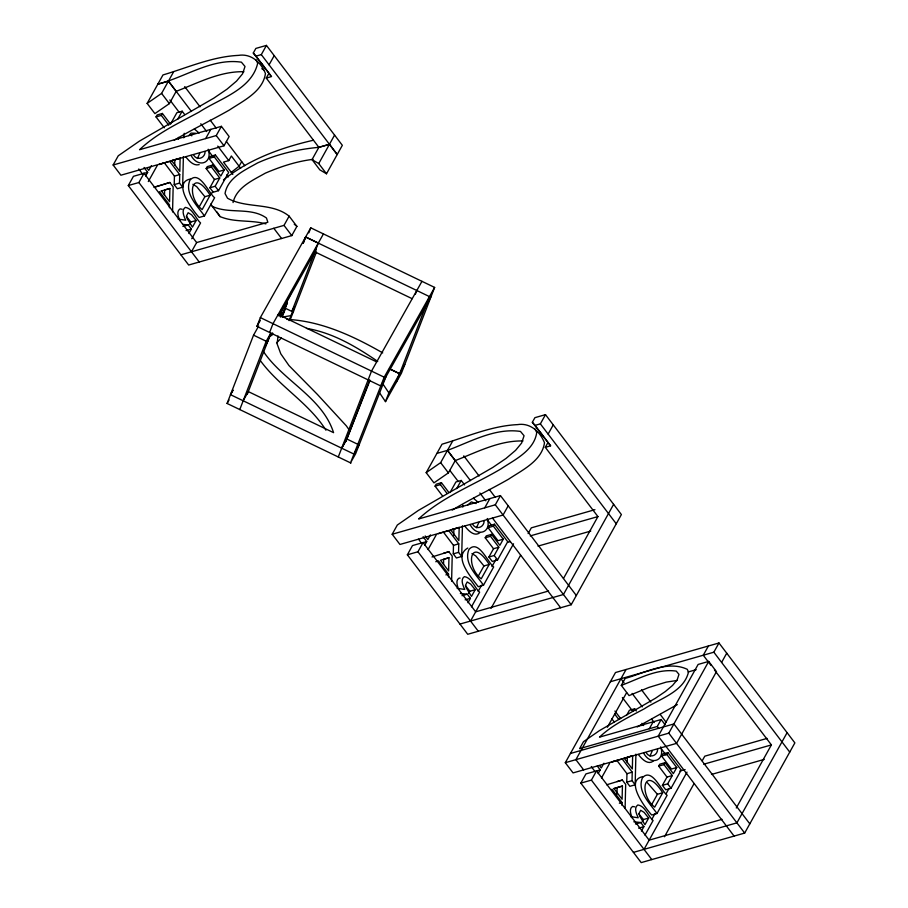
<?xml version="1.0" encoding="UTF-8"?>
<svg xmlns="http://www.w3.org/2000/svg" width="908" height="908" viewBox="0 0 908 908"><rect width="100%" height="100%" fill="white"/><g stroke="black" fill="none" stroke-linecap="round" stroke-linejoin="round"><path stroke-width="1.36" d="M164.484 195.265L164.62 189.988L169.898 188.478L169.58 201.689L161.476 191.021M169.421 207.728L169.49 204.902L159.433 191.656M172.554 211.939L173.156 186.866L169.819 182.474L154.178 187.207M174.711 164.972L174.835 159.683L178.797 158.559M174.222 184.608L174.427 176.107L164.359 162.861L158.968 164.518L169.648 161.352L179.716 174.597L179.512 183.098L182.644 187.218L177.355 188.728L174.222 184.608L179.512 183.098M182.644 187.218L183.382 156.573M443.535 564.515L443.671 559.237L447.633 558.102M448.473 576.977L448.541 574.14L438.485 560.906L435.783 561.723M451.605 581.188L452.207 556.116L448.87 551.724L443.592 553.233M462.433 525.823L461.695 556.468L456.406 557.977L453.274 553.857L453.478 545.356L443.41 532.111M453.728 535.538L453.886 528.933L459.176 527.423L458.858 540.635L450.754 529.966L459.176 527.423M461.695 556.468L458.563 552.348L458.767 543.847L448.7 530.601L438.019 533.768M616.975 794.171L617.134 787.565L622.423 786.056L622.105 799.267L614.001 788.598L622.423 786.056M621.946 805.305L622.014 802.479L611.958 789.234M625.113 808.131L625.68 784.444L622.343 780.051L617.054 781.561M626.747 782.185L626.951 773.684L616.884 760.439L611.493 762.096L622.173 758.929L632.229 772.175L632.036 780.676L635.169 784.796L629.88 786.305L626.747 782.185L632.036 780.676M627.235 762.55L627.36 757.261L632.649 755.751L632.331 768.962L624.227 758.293M635.169 784.796L635.906 754.151M278.03 335.983L277.133 343.928L280.776 353.791L288.971 365.561L317.301 394.322L346.3 425.818L350.136 431.232M184.211 133.294L183.757 137.834M233.061 202.563C236.443 187.366 253.003 180.181 265.306 173.167C280.527 166.641 296.485 161.34 312.965 159.365M199.805 153.146L197.456 158.514M205.083 151.636C205.151 157.935 197.445 161.079 193.824 155.404M478.856 522.384L476.507 527.764M484.146 520.874C484.202 527.185 476.496 530.329 472.875 524.654M652.33 750.723L649.98 756.103M657.608 749.214C657.676 755.513 649.969 758.657 646.348 752.982M283.092 306.393L282.921 307.528L284.317 305.701M281.48 309.764L281.276 311.819L289.754 295.883M269.108 337.617L270.368 334.303M350.953 463.069L227.091 403.458L253.548 335.154L258.701 325.983M385.957 376.775L355.664 453.682L350.499 462.853L380.781 385.979L256.941 326.369L260.346 317.596L310.774 227.829L434.626 287.427L401.393 373.301L385.469 401.642L378.897 391.859M239.769 409.565L266.203 341.249L270.72 333.225M269.608 332.464L273.002 323.679L323.452 233.901M308.834 232.845L310.774 227.829M247.328 394.106L270.856 333.395M270.959 333.713L264.784 347.492M272.4 333.134L271.424 335.676L272.775 333.247M280.254 316.563L282.24 312.307L280.413 317.006M282.104 316.256L287.439 302.489L282.013 315.621L279.482 314.406M293.602 311.013L291.025 315.609L282.116 317.153L285.521 308.368L291.854 311.41L318.299 243.083L305.633 236.999L303.204 243.276L305.633 236.999L429.473 296.61L396.229 382.484M289.084 320.626L294.43 306.825L291.854 311.41M290.208 319.798L316.483 251.902M338.287 456.974L371.52 371.1L421.959 281.332M345.88 441.526L369.726 379.896M415.353 294.271L416.806 290.515M434.626 287.427L384.186 377.195L380.781 385.979L431.221 296.212M385.469 401.642L388.862 392.869L404.786 364.528M369.942 380.52L346.845 439.018L341.692 448.2L346.845 439.018L359.057 444.909L353.904 454.068L230.496 394.674L233.072 390.088L230.507 394.685M290.208 294.884L291.491 291.933M243.923 71.732C220.145 71.074 197.899 82.991 176.186 91.345L169.353 103.626L154.893 113.613L147.13 103.41L162.975 74.944C187.877 67.578 212.2 56.625 238.498 55.377C251.153 53.311 261.027 62.391 265.442 73.514C262.9 91.629 243.196 100.822 229.542 109.936C211.314 120.344 192.314 129.39 174.291 140.161M255.988 59.758L257.679 63.288C251.561 89.813 219.316 98.756 199.124 112.081C178.479 123.216 156.698 133.363 139.548 149.718L221.393 126.337L229.145 136.563L224.015 145.791L120.9 175.21L113.137 164.995L118.267 155.779L139.401 141.137L213.755 98.189L226.943 89.222L236.545 81.084L242.584 73.798L245.012 66.488L241.414 62.175C211.825 57.862 185.516 77.123 157.856 84.149L168.423 81.118L191.452 111.468M147.13 103.41L161.59 93.399L173.564 71.902M164.303 127.79L156.028 116.905L157.107 114.964L162.396 113.455L170.613 124.271M156.028 116.905L161.318 115.395L162.396 113.455M292.149 235.49L188.66 265.022L128.3 185.55L133.442 176.322L144.02 173.303L196.627 242.572L191.463 251.788M171.033 123.204L176.867 112.717L182.156 111.207L184.687 114.544M128.3 185.55L138.879 182.531L144.02 173.303M145.643 175.97L147.652 172.35L144.066 167.447M151.386 165.653L148.753 170.386L147.38 168.593M177.616 119.368L182.156 111.207M148.31 181.555L157.118 165.744M205.685 138.572L210.815 129.356M270.641 75.534L253.298 53.027L255.863 48.419L266.441 45.4L342.339 145.314L326.494 173.78L319.798 169.819L312.034 159.604L318.867 147.334L329.456 144.304L337.209 154.53L261.311 54.616L266.441 45.4M113.137 164.995L216.252 135.564L221.393 126.337M224.219 169.944L218.942 171.453L209.033 158.423L210.111 156.494L215.4 154.984L228.668 172.452L218.51 190.691L213.232 192.201L209.862 187.763L214.47 179.478L219.759 177.979L211.451 167.027L212.506 165.12L220.826 176.061L224.219 169.944L214.322 156.914L215.4 154.984M214.47 179.478L206.161 168.536L207.228 166.629L212.506 165.12M269.074 64.843L274.205 55.615M318.867 147.334L266.26 78.077L268.825 73.469M189.624 224.219L190.862 221.995L196.151 220.485L191.599 214.81L188.149 212.71L186.594 215.707L187.116 218.476L192.439 227.148L196.151 220.485M199.544 206.286L204.879 196.707L210.168 195.197C191.656 165.823 185.504 196.457 202.166 209.578L210.168 195.197M232.811 174.393L223.493 162.123L228.782 160.614L231.358 156.006L240.665 168.275M188.909 233.492L191.361 229.077L188.217 224.946L182.701 224.355M209.862 187.763L215.151 186.254L219.759 177.979M191.758 238.759L200.566 222.948C195.458 218.431 192.848 208.568 185.334 207.364C180.998 210.191 184.074 216.592 185.709 220.213L178.104 219.078M204.459 215.945L214.617 197.694C209.181 193.949 199.431 169.41 189.897 180.215C184.301 193.733 197.513 205.98 204.459 215.945L199.17 217.455C193.404 211.212 171.396 182.621 190.498 179.001M241.676 161.624L239.11 166.232L231.256 172.35M180.896 254.808L284.011 225.377L289.141 216.149C271.708 202.064 246.329 208.851 227.511 198.216L225.025 193.529C227.772 177.627 244.922 170.102 257.554 162.941C276.917 154.235 297.733 149.241 318.844 147.334M326.494 173.78L318.742 163.565L334.575 135.099M289.141 216.149L296.905 226.376L291.774 235.592L284.011 225.377M436.907 453.398L447.474 450.368L455.226 460.606L448.404 472.864L433.945 482.863L426.192 472.659L442.026 444.194C466.928 436.827 491.251 425.875 517.549 424.615C530.204 422.56 540.078 431.641 544.494 442.752C541.951 460.878 522.248 470.072 508.594 479.174C489.991 489.832 470.548 498.991 452.218 510.103M508.196 505.813L503.066 515.04L399.951 544.459L392.188 534.245L397.318 525.028L418.452 510.387L492.806 467.438L505.994 458.472L515.596 450.334L521.635 443.036L524.064 435.738L520.466 431.425C494.894 427.702 470.719 441.765 447.474 450.368L470.469 480.638M426.192 472.659L440.641 462.649L452.615 441.14M442.525 495.938L435.08 486.143L436.158 484.214L441.447 482.704L448.847 492.442M435.08 486.143L440.369 484.634L441.447 482.704M563.505 578.43L597.918 516.584L545.311 447.326L550.6 445.817L532.349 422.277L534.914 417.669L545.492 414.65L621.39 514.564L571.2 604.728L467.722 634.272L407.363 554.799L412.493 545.572L423.071 542.553L475.679 611.822L548.546 591.017M450.084 492.454L455.918 481.966L461.207 480.457L464.578 484.895M407.363 554.799L417.941 551.769L423.071 542.553M424.694 545.22L426.715 541.599L423.117 536.696M430.437 534.903L427.804 539.636L425.182 535.958M456.667 488.618L461.207 480.457M428.043 549.59L436.169 534.994M484.736 507.822L489.866 498.606M392.188 534.245L495.314 504.803L500.444 495.586L576.33 595.512M532.349 422.277L535.073 425.375L540.362 423.866L545.492 414.65M503.27 539.193L497.993 540.703L488.095 527.673L489.162 525.732L494.451 524.222L507.72 541.701L497.561 559.941L492.284 561.45L488.913 557.013L493.521 548.727L498.81 547.218L490.502 536.276L491.557 534.369L499.877 545.311L503.27 539.193L493.373 526.163L494.451 524.222M493.521 548.727L485.212 537.786L486.279 535.879L491.557 534.369M548.126 434.081L553.256 424.865M545.311 447.326L547.876 442.718M468.676 593.469L469.913 591.244L475.202 589.735L470.65 584.06L467.2 581.96L465.645 584.956L466.167 587.726L471.49 596.397L475.202 589.735M478.607 575.536L483.941 565.956L489.219 564.447C470.707 535.073 464.555 565.707 481.217 578.816L489.219 564.447M467.961 602.742L470.423 598.327L467.268 594.195L460.367 593.457M488.913 557.013L494.202 555.503L498.81 547.218M478.187 591.335L481.626 585.149M491.954 566.592L496.086 559.169M471.49 606.794L479.617 592.198C474.509 587.68 471.899 577.817 464.385 576.614C460.05 579.44 463.125 585.842 464.76 589.451L457.155 588.316M483.51 585.195L493.668 566.944C488.232 563.198 478.482 538.66 468.948 549.465C463.364 562.971 476.564 575.229 483.51 585.195L478.221 586.704C472.126 578.237 452.343 557.013 467.756 548.035M470.548 621.038L513.542 543.779M528.104 533.609L531.316 527.843L594.933 509.683M491.012 608.428L520.613 555.231M613.626 504.349L563.437 594.513L459.97 624.057M734.095 836.086L658.209 736.172L698.127 664.44L708.705 661.421L716.469 671.636L676.539 743.368L573.062 772.901L565.309 762.686L615.499 672.522L718.977 642.977L794.863 742.892L744.673 833.067L641.196 862.6L580.825 783.127L585.955 773.9L600.177 769.927L597.294 766M626.077 669.502L575.888 759.667L583.64 769.882M677.118 680.455L666.29 682.101L648.823 687.447L629.062 695.596L621.299 685.381L625.169 678.424C644.476 673.1 667.448 660.003 687.254 669.298L688.514 671.965C683.906 691.953 659.617 698.706 644.385 708.751C628.835 717.15 612.423 724.8 599.507 737.126L661.149 719.522L665.031 724.629M607.361 727.274L626.634 692.645M626.804 714.959L629.392 710.294L634.681 708.785L636.36 711.009M580.825 783.127L591.403 780.108L596.533 770.881L649.152 840.15L722.019 819.345M598.168 773.548L600.177 769.927M603.911 763.231L601.266 767.964L599.904 766.17M633.387 711.123L634.681 708.785M601.516 777.918L609.643 763.322M649.311 728.749L653.181 721.792M621.299 685.381C638.801 678.9 657.017 668.299 676.278 671.114L678.98 674.372L677.152 679.876L672.601 685.381L665.348 691.51L655.417 698.275L599.405 730.656L583.481 741.688L579.61 748.646L657.279 726.479L661.149 719.522M708.399 646.008L703.257 655.224L711.021 665.439M565.309 762.686L668.787 733.153L708.705 661.421M610.369 681.738L713.847 652.205L718.977 642.977M676.744 767.521L671.466 769.031L661.557 756.001L662.636 754.071L667.925 752.562L681.193 770.029L671.035 788.269L665.757 789.778L662.386 785.341L666.994 777.066L672.283 775.557L663.964 764.615L665.031 762.697L673.339 773.639L676.744 767.521L666.847 754.491L667.925 752.562M666.994 777.066L658.686 766.114L659.741 764.207L665.031 762.697M721.599 662.42L726.729 653.192M642.149 821.797L643.386 819.572L648.675 818.063L644.124 812.388L640.673 810.288L639.119 813.284L639.641 816.054L644.964 824.725L648.675 818.063M651.411 805.067L657.403 794.284L662.692 792.775C644.181 763.401 638.029 794.035 654.691 807.155L662.692 792.775M641.434 831.07L643.885 826.655L640.742 822.523L633.841 821.785M662.386 785.341L667.664 783.831L672.283 775.557M651.649 819.674L655.088 813.489M666.109 793.694L668.856 788.746M644.964 835.122L653.09 820.526C647.983 816.008 645.361 806.145 637.859 804.942C633.523 807.768 636.599 814.17 638.233 817.79L630.629 816.655M656.983 813.523L667.142 795.272C661.705 791.526 651.955 766.988 642.421 777.793C636.826 791.311 650.037 803.557 656.983 813.523L651.694 815.032C645.928 808.79 623.921 780.199 643.023 776.578M644.022 849.366L687.004 772.129M702.225 760.779L704.79 756.171L767.044 738.408M664.474 836.756L694.075 783.581M736.286 807.995L771.391 744.912L714.426 669.911M787.1 732.677L736.91 822.852L633.432 852.385M256.941 326.369L260.38 320.263M227.091 403.458L229.043 400.031M278.858 316.007L316.188 249.575M266.555 343.145L267.894 340.761M243.174 400.78L248.304 391.586L333.565 432.651C322.351 397.307 282.876 380.827 263.036 350.965M211.451 193.767L212.847 191.486M188.773 135.632L191.043 133.113L195.458 133.249M467.836 504.882L471.445 501.886L476.144 503.565M276.543 342.849L281.355 338.06M223.47 179.909C249.291 159.116 281.469 147.55 313.43 140.229M479.81 532.769C474.282 537.082 468.051 530.306 464.851 526.129M653.283 761.097C647.745 765.41 641.525 758.645 638.324 754.457M677.323 704.574L637.212 726.956M455.237 460.583C476.95 452.229 499.196 440.323 522.974 440.982M154.281 187.309L169.819 182.474M432.038 556.956L448.87 551.724M606.692 784.784L622.343 780.051M171.226 160.773L174.835 159.683M161.011 191.077L169.898 188.478M450.277 530.022L453.886 528.933M623.751 758.35L632.649 755.751M613.524 788.655L617.134 787.565M253.298 53.027L256.022 56.126L261.311 54.616M266.26 78.077L271.549 76.567L256.022 56.126M147.652 172.35L142.374 173.859L138.776 168.956M209.033 158.423L214.322 156.914M174.427 176.107L179.716 174.597M206.161 168.536L211.451 167.027M318.867 147.334L329.445 144.315M182.939 226.455L188.217 224.946M186.083 230.587L191.361 229.077M196.593 242.572L267.849 222.244L266.464 218.022C250.824 206.74 229.293 214.39 212.279 206.366L210.769 204.084M500.444 495.586L418.599 518.967C442.31 496.88 473.306 485.292 500.83 468.959C514.484 459.845 534.188 450.652 536.73 432.537L535.039 429.007M426.715 541.599L421.425 543.109L418.531 539.182M488.095 527.673L493.373 526.163M453.478 545.356L458.767 543.847M485.212 537.786L490.502 536.276M453.274 553.857L458.563 552.348M507.674 542.337L510.319 541.588M530.249 535.902L597.918 516.584M538.001 546.117L590.79 531.055M445.896 574.9L448.541 574.14M461.99 595.693L467.268 594.195M465.134 599.836L470.423 598.327M688.082 671.988L696.175 669.673M570.44 753.47L673.918 723.937L749.804 823.84M661.557 756.001L666.847 754.491M626.951 773.684L632.229 772.175M658.686 766.114L663.964 764.615M679.82 771.062L685.109 769.553M703.723 764.23L771.391 744.912M711.475 774.445L764.264 759.383M619.37 803.228L622.014 802.479M635.452 824.033L640.742 822.523M638.608 828.164L643.885 826.655M199.17 164.632C193.495 166.198 188.977 160.784 185.799 156.88M640.639 725.617L642.489 725.231M460.106 578.101L459.096 578.124C455.827 579.815 456.951 584.491 457.882 587.306M286.883 319.366C321.216 321.001 353.382 336.096 382.722 352.894M306.473 328.39C332.589 332.623 356.152 346.652 377.717 361.407M265.885 223.901C250.937 219.668 234.559 222.755 220.031 216.581L212.279 206.366M182.202 209.26L180.045 208.874C176.084 211.314 178.354 217.148 179.898 220.496M634.726 806.837L632.57 806.452C628.608 808.892 630.878 814.726 632.422 818.074M192.905 184.313L196.707 186.662L204.879 196.707M471.956 553.562L475.769 555.912L483.941 565.956M314.894 251.868L412.141 298.687M278.166 314.497L376.684 361.917M260.346 317.596L384.186 377.195M253.548 335.154L266.203 341.249M312.034 159.604L318.742 163.565M190.181 134.759L191.815 135.825M261.799 68.69L263.751 69.973M194.357 129.015L199.113 133.033M473.409 498.265L478.164 502.283M647.313 782.73L657.403 794.284M294.249 224.219L296.905 226.376M261.061 63.254L263.785 66.352M540.112 432.492L542.836 435.59M186.31 216.32L190.862 221.995M465.373 585.569L469.913 591.244M638.835 813.897L643.386 819.572M191.077 155.37C197.524 168.23 212.983 163.837 208.227 149.264M470.128 524.62C476.575 537.479 492.034 533.087 487.278 518.513M643.602 752.948C650.049 765.807 665.507 761.426 660.752 746.841M260.528 360.828C279.403 386.626 308.924 402.959 325.949 430.199M540.362 423.866L616.26 523.78M713.847 652.205L789.733 752.108M535.073 425.375L550.6 445.817M184.71 86.612L200.021 106.769M210.225 120.197L216.172 128.039M226.376 141.466L244.785 165.71M463.772 455.839L479.084 475.996M489.287 489.423L495.235 497.266M641.491 689.785L650.843 702.1M660.195 714.414L666.143 722.257M216.252 135.564L224.015 145.779M495.314 504.803L571.2 604.728M668.787 733.153L744.673 833.067M200.781 123.749L206.729 131.569M217.761 146.097L228.782 160.614M479.844 492.976L485.803 500.83M620.947 678.719L624.046 682.805M632.104 693.417L642.308 706.844M651.66 719.159L654.214 722.518M657.279 726.479L658.833 728.522M273.807 228.294L281.571 238.509M492.488 518.059L560.622 607.747M169.853 99.971L179.205 112.286M208.114 150.353L213.221 157.061M226.75 174.881L228.305 176.924M449.766 470.321L458.268 481.524M487.176 519.58L491.432 525.176M622.377 697.548L632.581 710.987M641.933 723.301L643.636 725.537M660.638 747.931L665.734 754.639M161.59 93.399L169.353 103.626M440.641 462.649L448.404 472.864M614.92 711.032L620.675 718.603M161.318 115.395L168.763 125.191M215.151 186.254L218.51 190.691M440.369 484.634L446.986 493.35M494.202 555.503L497.561 559.941M614.671 714.051L618.802 719.499M667.664 783.831L671.035 788.269M611.856 718.83L614.341 722.098M594.899 771.437L591.301 766.534M138.879 182.531L199.249 262.003M591.403 780.108L651.774 859.581M417.941 551.769L478.3 631.253M168.423 81.118L176.175 91.356M383.028 384.163L388.862 392.869M217.035 212.029L220.031 216.581M462.785 505.154L462.808 507.084M178.445 137.414L178.467 139.344M180.124 158.174L179.807 171.385L171.703 160.716L180.124 158.174M448.949 557.728L448.631 570.928L440.528 560.27L448.949 557.728M399.634 373.71L389.498 368.83L399.634 373.699"/></g></svg>
